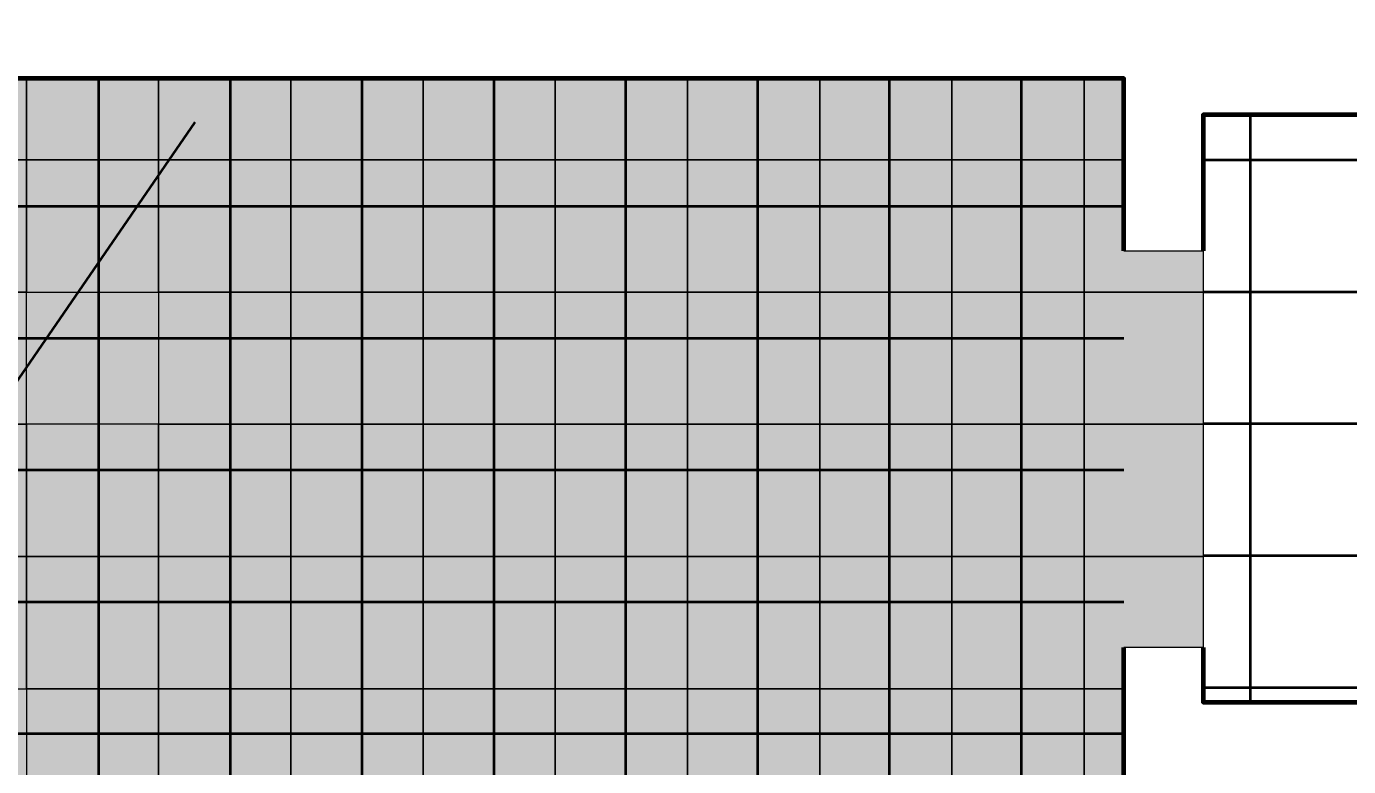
# Model space of a CAD drawing. Header units: millimetres. Extents: x -510890 to 418982, y -118257 to 141350.
# Drawn here: x 63173 to 68173, y -64979 to -62181 of the extents above; entities that cross this region are included whole.
import ezdxf
from ezdxf import colors
from ezdxf.entities.mleader import LeaderData, LeaderLine
from ezdxf.math import Vec2, Vec3

# ---------------------------------------------------------------- set-up
doc = ezdxf.new("R2010")
doc.units = ezdxf.units.MM
doc.layers.add('АР_Площадь контур', color=220, linetype='Continuous', lineweight=35, plot=False)
doc.styles.add('Архитект', font='isocpeur.ttf', dxfattribs={"width": 0.8, "oblique": 8})

msp = doc.modelspace()

# ---------------------------------------------------------------- hatches: boundary and pattern name
at = {"layer": 'АР_Площадь контур', "true_color": 0x000000, "transparency": 33554687}
h = msp.add_hatch(dxfattribs=at)
h.set_pattern_fill('ANSI37', color=18, scale=157, angle=45, style=0)
h.set_pattern_definition([(90, (2999.9, -126491.3), (-498.475, 0), []), (180, (2999.9, -126491.3), (-6e-14, -498.475), [])])
h.paths.add_polyline_path([(78037.4, -64835.6), (74097.4, -64835.6), (74097.4, -64235.6), (73897.4, -64235.6), (73897.4, -64735.6), (67622.4, -64735.6), (67622.4, -62515.6), (73897.4, -62515.6), (73897.4, -62735.6), (74097.4, -62735.6), (74097.4, -51445.6), (77937.4, -51445.6), (77937.4, -52583.1), (78237.4, -52583.1), (78237.4, -52246.8), (81992.4, -52246.8), (81992.4, -52808.2), (82192.4, -52808.2), (82192.4, -54508.2), (81992.4, -54508.2), (81992.4, -55295.6), (78237.4, -55295.6), (78237.4, -54583.1), (78037.3, -54583.1)])
h = msp.add_hatch(dxfattribs=at)
h.set_pattern_fill('ANSI37', color=18, scale=157, angle=45, style=0)
h.set_pattern_definition([(90, (-3350.1, -135638.56), (-498.475, 0), []), (180, (-3350.1, -135638.56), (-6e-14, -498.475), [])])
h.paths.add_polyline_path([(71162.4, -71185.6), (61172.4, -71185.6), (61172.6, -62377.9), (67322.4, -62377.9), (67322.4, -65035.6), (67649, -65035.6), (67773.9, -65035.6), (71162.4, -65054.1)])
at = {"layer": 'АР_Площадь контур', "lineweight": 5, "ltscale": 300, "transparency": 33554687}
h = msp.add_hatch(color=252, dxfattribs=at)
h.dxf.hatch_style = 1
h.paths.add_polyline_path([(63172.6, -62377.9), (62672.6, -62377.9), (62672.6, -62685.6), (63172.6, -62685.6)])
at = {"layer": 'АР_Площадь контур', "lineweight": 5, "ltscale": 300, "true_color": 0x828487, "transparency": 33554687}
h = msp.add_hatch(color=252, dxfattribs=at)
h.dxf.hatch_style = 1
h.paths.add_polyline_path([(63672.6, -62377.9), (63172.6, -62377.9), (63172.6, -62685.6), (63672.6, -62685.6)])
h = msp.add_hatch(color=252, dxfattribs=at)
h.dxf.hatch_style = 1
h.paths.add_polyline_path([(64172.6, -62377.9), (63672.6, -62377.9), (63672.6, -62685.6), (64172.6, -62685.6)])
h = msp.add_hatch(color=252, dxfattribs=at)
h.dxf.hatch_style = 1
h.paths.add_polyline_path([(64672.6, -62377.9), (64172.6, -62377.9), (64172.6, -62685.6), (64672.6, -62685.6)])
at = {"layer": 'АР_Площадь контур', "lineweight": 5, "ltscale": 300, "true_color": 0xb8b9bc, "transparency": 33554687}
h = msp.add_hatch(color=9, dxfattribs=at)
h.dxf.hatch_style = 1
h.paths.add_polyline_path([(65172.6, -62377.9), (64672.6, -62377.9), (64672.6, -62685.6), (65172.6, -62685.6)])
at = {"layer": 'АР_Площадь контур', "lineweight": 5, "ltscale": 300, "transparency": 33554687}
h = msp.add_hatch(color=252, dxfattribs=at)
h.dxf.hatch_style = 1
h.paths.add_polyline_path([(65672.6, -62377.9), (65172.6, -62377.9), (65172.6, -62685.6), (65672.6, -62685.6)])
h = msp.add_hatch(color=252, dxfattribs=at)
h.dxf.hatch_style = 1
h.paths.add_polyline_path([(66172.6, -62377.9), (65672.6, -62377.9), (65672.6, -62685.6), (66172.6, -62685.6)])
h = msp.add_hatch(color=252, dxfattribs=at)
h.dxf.hatch_style = 1
h.paths.add_polyline_path([(66672.6, -62377.9), (66172.6, -62377.9), (66172.6, -62685.6), (66672.6, -62685.6)])
at = {"layer": 'АР_Площадь контур', "lineweight": 5, "ltscale": 300, "true_color": 0x828487, "transparency": 33554687}
h = msp.add_hatch(color=252, dxfattribs=at)
h.dxf.hatch_style = 1
h.paths.add_polyline_path([(67172.5, -62377.9), (66672.5, -62377.9), (66672.5, -62685.6), (67172.5, -62685.6)])
at = {"layer": 'АР_Площадь контур', "lineweight": 5, "ltscale": 300, "true_color": 0xb8b9bc, "transparency": 33554687}
h = msp.add_hatch(color=9, dxfattribs=at)
h.dxf.hatch_style = 1
h.paths.add_polyline_path([(67322.4, -62685.6), (67322.4, -62377.9), (67172.6, -62377.9), (67172.6, -62685.6)])
at = {"layer": 'АР_Площадь контур', "lineweight": 5, "ltscale": 300, "true_color": 0x828487, "transparency": 33554687}
h = msp.add_hatch(color=252, dxfattribs=at)
h.dxf.hatch_style = 1
h.paths.add_polyline_path([(61672.6, -63185.6), (61172.6, -63185.6)])
h.paths.add_polyline_path([(62172.6, -62685.6), (61672.6, -62685.6), (61672.6, -63685.6), (62172.6, -63685.6)])
h.paths.add_polyline_path([(62172.6, -63685.6), (61672.6, -63685.6), (61672.6, -64185.6), (62172.6, -64185.6)])
h.paths.add_polyline_path([(63172.6, -63685.6), (62172.6, -63685.6), (62172.6, -64185.6), (63172.6, -64185.6)])
h.paths.add_polyline_path([(61672.6, -62685.6), (61172.6, -62685.6), (61172.6, -63185.6), (61672.6, -63185.6)])
h.paths.add_polyline_path([(62672.6, -64185.6), (62672.6, -64685.6)], flags=17)
h.paths.add_polyline_path([(63172.6, -64238.1), (63172.6, -64185.6), (62836.5, -64185.6), (62672.6, -64185.6), (62672.6, -64685.6), (63172.6, -64685.6)])
h.paths.add_polyline_path([(63172.6, -64685.6), (62672.6, -64685.6), (62672.6, -65185.6), (63172.6, -65185.6)])
h.paths.add_polyline_path([(64172.6, -64685.6), (63172.6, -64685.6), (63172.6, -65185.6), (64172.6, -65185.6)])
at = {"layer": 'АР_Площадь контур', "lineweight": 5, "ltscale": 300, "transparency": 33554687}
h = msp.add_hatch(color=252, dxfattribs=at)
h.dxf.hatch_style = 1
h.paths.add_polyline_path([(63172.6, -62685.6), (62672.6, -62685.6), (62672.6, -63185.6), (63172.6, -63185.6)])
h = msp.add_hatch(color=252, dxfattribs=at)
h.dxf.hatch_style = 1
h.paths.add_polyline_path([(63672.6, -62685.6), (63172.6, -62685.6), (63172.6, -63185.6), (63672.6, -63185.6)])
h = msp.add_hatch(color=252, dxfattribs=at)
h.dxf.hatch_style = 1
h.paths.add_polyline_path([(64172.6, -62685.6), (63672.6, -62685.6), (63672.6, -63685.6), (64172.6, -63685.6)])
at = {"layer": 'АР_Площадь контур', "lineweight": 5, "ltscale": 300, "true_color": 0x828487, "transparency": 33554687}
h = msp.add_hatch(color=252, dxfattribs=at)
h.dxf.hatch_style = 1
h.paths.add_polyline_path([(64672.6, -62685.6), (64172.6, -62685.6), (64172.6, -63185.6), (64672.6, -63185.6)])
at = {"layer": 'АР_Площадь контур', "lineweight": 5, "ltscale": 300, "true_color": 0xb8b9bc, "transparency": 33554687}
h = msp.add_hatch(color=9, dxfattribs=at)
h.dxf.hatch_style = 1
h.paths.add_polyline_path([(65172.6, -62685.6), (64672.6, -62685.6), (64672.6, -63185.6), (65172.6, -63185.6)])
h = msp.add_hatch(color=9, dxfattribs=at)
h.dxf.hatch_style = 1
h.paths.add_polyline_path([(65672.6, -62685.6), (65172.6, -62685.6), (65172.6, -63185.6), (65672.6, -63185.6)])
h = msp.add_hatch(color=9, dxfattribs=at)
h.dxf.hatch_style = 1
h.paths.add_polyline_path([(66172.6, -62685.6), (65672.6, -62685.6), (65672.6, -63685.6), (66172.6, -63685.6)])
at = {"layer": 'АР_Площадь контур', "lineweight": 5, "ltscale": 300, "transparency": 33554687}
h = msp.add_hatch(color=252, dxfattribs=at)
h.dxf.hatch_style = 1
h.paths.add_polyline_path([(66672.6, -62685.6), (66172.6, -62685.6), (66172.6, -63185.6), (66672.6, -63185.6)])
at = {"layer": 'АР_Площадь контур', "lineweight": 5, "ltscale": 300, "true_color": 0x828487, "transparency": 33554687}
h = msp.add_hatch(color=252, dxfattribs=at)
h.dxf.hatch_style = 1
h.paths.add_polyline_path([(67172.5, -62685.6), (66672.5, -62685.6), (66672.5, -63185.6), (67172.5, -63185.6)])
h = msp.add_hatch(color=252, dxfattribs=at)
h.dxf.hatch_style = 1
h.paths.add_polyline_path([(67622.4, -63185.6), (67622.4, -63029.6), (67322.4, -63029.6), (67322.4, -62685.6), (67172.6, -62685.6), (67172.6, -63185.6)])
at = {"layer": 'АР_Площадь контур', "lineweight": 5, "ltscale": 300, "true_color": 0xb8b9bc, "transparency": 33554687}
h = msp.add_hatch(color=9, dxfattribs=at)
h.dxf.hatch_style = 1
h.paths.add_polyline_path([(63172.6, -63185.6), (62672.6, -63185.6), (62672.6, -63685.6), (63172.6, -63685.6)])
h = msp.add_hatch(color=9, dxfattribs=at)
h.dxf.hatch_style = 1
h.paths.add_polyline_path([(63672.6, -63185.6), (63172.6, -63185.6), (63172.6, -63685.6), (63672.6, -63685.6)])
at = {"layer": 'АР_Площадь контур', "lineweight": 5, "ltscale": 300, "true_color": 0x828487, "transparency": 33554687}
h = msp.add_hatch(color=252, dxfattribs=at)
h.dxf.hatch_style = 1
h.paths.add_polyline_path([(64672.6, -63185.6), (64172.6, -63185.6), (64172.6, -63685.6), (64672.6, -63685.6)])
h = msp.add_hatch(color=252, dxfattribs=at)
h.dxf.hatch_style = 1
h.paths.add_polyline_path([(65172.6, -63185.6), (64672.6, -63185.6), (64672.6, -63685.6), (65172.6, -63685.6)])
h = msp.add_hatch(color=252, dxfattribs=at)
h.dxf.hatch_style = 1
h.paths.add_polyline_path([(65672.6, -63185.6), (65172.6, -63185.6), (65172.6, -63685.6), (65672.6, -63685.6)])
at = {"layer": 'АР_Площадь контур', "lineweight": 5, "ltscale": 300, "transparency": 33554687}
h = msp.add_hatch(color=252, dxfattribs=at)
h.dxf.hatch_style = 1
h.paths.add_polyline_path([(66672.6, -63185.6), (66172.6, -63185.6), (66172.6, -63685.6), (66672.6, -63685.6)])
h = msp.add_hatch(color=252, dxfattribs=at)
h.dxf.hatch_style = 1
h.paths.add_polyline_path([(67172.6, -63185.6), (66672.6, -63185.6), (66672.6, -63685.6), (67172.6, -63685.6)])
h = msp.add_hatch(color=252, dxfattribs=at)
h.dxf.hatch_style = 1
h.paths.add_polyline_path([(67622.4, -64185.6), (67622.4, -63185.6), (67172.6, -63185.6), (67172.6, -64185.6)])
at = {"layer": 'АР_Площадь контур', "lineweight": 5, "ltscale": 300, "true_color": 0xb8b9bc, "transparency": 33554687}
h = msp.add_hatch(color=9, dxfattribs=at)
h.dxf.hatch_style = 1
h.paths.add_polyline_path([(67172.6, -67685.6), (66672.6, -67685.6)], flags=17)
h.paths.add_polyline_path([(67172.6, -67185.6), (66672.6, -67185.6), (66672.6, -67685.6), (67172.6, -67685.6)])
h.paths.add_polyline_path([(66672.6, -67185.6), (66172.6, -67185.6), (66172.6, -67685.6), (66672.6, -67685.6)])
h.paths.add_polyline_path([(66672.6, -66185.6), (66172.6, -66185.6), (66172.6, -67185.6), (66672.6, -67185.6)])
h.paths.add_polyline_path([(66172.6, -66685.6), (65672.6, -66685.6)], flags=17)
h.paths.add_polyline_path([(66172.6, -66185.6), (65672.6, -66185.6), (65672.6, -66685.6), (66172.6, -66685.6)])
h.paths.add_polyline_path([(65672.6, -66185.6), (65172.6, -66185.6), (65172.6, -66685.6), (65672.6, -66685.6)])
h.paths.add_polyline_path([(65672.6, -65185.6), (65172.6, -65185.6), (65172.6, -66185.6), (65672.6, -66185.6)])
h.paths.add_polyline_path([(65172.6, -65685.6), (64672.6, -65685.6)])
h.paths.add_polyline_path([(65172.6, -65185.6), (64672.6, -65185.6), (64672.6, -65685.6), (65172.6, -65685.6)])
h.paths.add_polyline_path([(64672.6, -65185.6), (64172.6, -65185.6), (64172.6, -65685.6), (64672.6, -65685.6)])
h.paths.add_polyline_path([(64172.6, -64685.6), (63672.6, -64685.6)])
h.paths.add_polyline_path([(63172.6, -63685.6), (62672.6, -63685.6)], flags=17)
h = msp.add_hatch(color=9, dxfattribs=at)
h.dxf.hatch_style = 1
h.paths.add_polyline_path([(63672.6, -63685.6), (63172.6, -63685.6), (63172.6, -64185.6), (63672.6, -64185.6)])
at = {"layer": 'АР_Площадь контур', "lineweight": 5, "ltscale": 300, "transparency": 33554687}
h = msp.add_hatch(color=252, dxfattribs=at)
h.dxf.hatch_style = 1
h.paths.add_polyline_path([(64172.6, -63685.6), (63672.6, -63685.6), (63672.6, -64185.6), (64172.6, -64185.6)])
h = msp.add_hatch(color=252, dxfattribs=at)
h.dxf.hatch_style = 1
h.paths.add_polyline_path([(64672.6, -63685.6), (64172.6, -63685.6), (64172.6, -64185.6), (64672.6, -64185.6)])
h = msp.add_hatch(color=252, dxfattribs=at)
h.dxf.hatch_style = 1
h.paths.add_polyline_path([(65172.6, -63685.6), (64672.6, -63685.6), (64672.6, -64685.6), (65172.6, -64685.6)])
at = {"layer": 'АР_Площадь контур', "lineweight": 5, "ltscale": 300, "true_color": 0x828487, "transparency": 33554687}
h = msp.add_hatch(color=252, dxfattribs=at)
h.dxf.hatch_style = 1
h.paths.add_polyline_path([(65672.6, -63685.6), (65172.6, -63685.6), (65172.6, -64185.6), (65672.6, -64185.6)])
at = {"layer": 'АР_Площадь контур', "lineweight": 5, "ltscale": 300, "true_color": 0xb8b9bc, "transparency": 33554687}
h = msp.add_hatch(color=9, dxfattribs=at)
h.dxf.hatch_style = 1
h.paths.add_polyline_path([(66172.6, -63685.6), (65672.6, -63685.6), (65672.6, -64185.6), (66172.6, -64185.6)])
h = msp.add_hatch(color=9, dxfattribs=at)
h.dxf.hatch_style = 1
h.paths.add_polyline_path([(66672.6, -63685.6), (66172.6, -63685.6), (66172.6, -64185.6), (66672.6, -64185.6)])
h = msp.add_hatch(color=9, dxfattribs=at)
h.dxf.hatch_style = 1
h.paths.add_polyline_path([(67172.6, -63685.6), (66672.6, -63685.6), (66672.6, -64685.6), (67172.6, -64685.6)])
h = msp.add_hatch(color=9, dxfattribs=at)
h.dxf.hatch_style = 1
h.paths.add_polyline_path([(63672.6, -64185.6), (63172.6, -64185.6), (63172.6, -64685.6), (63672.6, -64685.6)])
h = msp.add_hatch(color=9, dxfattribs=at)
h.dxf.hatch_style = 1
h.paths.add_polyline_path([(64172.6, -64185.6), (63672.6, -64185.6), (63672.6, -64685.6), (64172.6, -64685.6)])
h = msp.add_hatch(color=9, dxfattribs=at)
h.dxf.hatch_style = 1
h.paths.add_polyline_path([(64672.6, -64185.6), (64172.6, -64185.6), (64172.6, -64685.6), (64672.6, -64685.6)])
at = {"layer": 'АР_Площадь контур', "lineweight": 5, "ltscale": 300, "true_color": 0x828487, "transparency": 33554687}
h = msp.add_hatch(color=252, dxfattribs=at)
h.dxf.hatch_style = 1
h.paths.add_polyline_path([(65672.6, -64185.6), (65172.6, -64185.6), (65172.6, -64685.6), (65672.6, -64685.6)])
h = msp.add_hatch(color=252, dxfattribs=at)
h.dxf.hatch_style = 1
h.paths.add_polyline_path([(66172.6, -64185.6), (65672.6, -64185.6), (65672.6, -64685.6), (66172.6, -64685.6)])
h = msp.add_hatch(color=252, dxfattribs=at)
h.dxf.hatch_style = 1
h.paths.add_polyline_path([(66672.6, -64185.6), (66172.6, -64185.6), (66172.6, -64685.6), (66672.6, -64685.6)])
at = {"layer": 'АР_Площадь контур', "lineweight": 5, "ltscale": 300, "transparency": 33554687}
h = msp.add_hatch(color=252, dxfattribs=at)
h.dxf.hatch_style = 1
h.paths.add_polyline_path([(67622.4, -64529.6), (67622.4, -64185.6), (67172.6, -64185.6), (67172.6, -64685.6), (67322.4, -64685.6), (67322.4, -64529.6)])
at = {"layer": 'АР_Площадь контур', "lineweight": 5, "ltscale": 300, "true_color": 0xb8b9bc, "transparency": 33554687}
h = msp.add_hatch(color=9, dxfattribs=at)
h.dxf.hatch_style = 1
h.paths.add_polyline_path([(64672.6, -64685.6), (64172.6, -64685.6), (64172.6, -65185.6), (64672.6, -65185.6)])
at = {"layer": 'АР_Площадь контур', "lineweight": 5, "ltscale": 300, "transparency": 33554687}
h = msp.add_hatch(color=252, dxfattribs=at)
h.dxf.hatch_style = 1
h.paths.add_polyline_path([(65172.6, -64685.6), (64672.6, -64685.6), (64672.6, -65185.6), (65172.6, -65185.6)])
h = msp.add_hatch(color=252, dxfattribs=at)
h.dxf.hatch_style = 1
h.paths.add_polyline_path([(66172.6, -64685.6), (65172.6, -64685.6), (65172.6, -65185.6), (66172.6, -65185.6)])
at = {"layer": 'АР_Площадь контур', "lineweight": 5, "ltscale": 300, "true_color": 0x828487, "transparency": 33554687}
h = msp.add_hatch(color=252, dxfattribs=at)
h.dxf.hatch_style = 1
h.paths.add_polyline_path([(66672.6, -64685.6), (66172.6, -64685.6), (66172.6, -65185.6), (66672.6, -65185.6)])
at = {"layer": 'АР_Площадь контур', "lineweight": 5, "ltscale": 300, "true_color": 0xb8b9bc, "transparency": 33554687}
h = msp.add_hatch(color=9, dxfattribs=at)
h.dxf.hatch_style = 1
h.paths.add_polyline_path([(67172.6, -64685.6), (66672.6, -64685.6), (66672.6, -65185.6), (67172.6, -65185.6)])
at = {"layer": 'АР_Площадь контур', "lineweight": 5, "ltscale": 300, "true_color": 0xc7c8ca, "transparency": 33554687}
h = msp.add_hatch(color=9, dxfattribs=at)
h.dxf.hatch_style = 1
h.paths.add_polyline_path([(68172.6, -65035.6), (67322.4, -65035.6), (67322.4, -64685.6), (67172.6, -64685.6), (67172.6, -64836.9), (67172.4, -65185.5), (67572.3, -65185.6), (68172.6, -65185.6)])

# ---------------------------------------------------------------- linework, layer by layer
at = {"layer": 'АР_Площадь контур', "lineweight": 60}
for points in [[(74097.4, -55906.9), (74097.4, -62735.6), (73897.4, -62735.6), (73897.4, -62515.6), (67622.4, -62515.6), (67622.4, -63029.6)], [(67322.4, -63029.6), (67322.4, -62377.9), (61172.4, -62377.9), (61172.4, -71185.6), (71162.4, -71185.6), (71162.4, -66285.6)], [(71162.4, -65153.6), (71162.4, -65035.6), (67322.4, -65035.6), (67322.4, -64529.6)], [(67622.4, -64529.6), (67622.4, -64735.6), (71852.4, -64735.6)]]:
    msp.add_lwpolyline(points, dxfattribs=at)
at = {"layer": 'АР_Площадь контур', "lineweight": 5, "ltscale": 300}
msp.add_lwpolyline([(71162.4, -71185.6), (61172.4, -71185.6), (61172.4, -62377.9), (61172.4, -62377.9), (61172.4, -62377.9), (67322.4, -62377.9), (67322.4, -63029.6), (67622.4, -63029.6), (67622.4, -64529.6), (67322.4, -64529.6), (67322.4, -65035.6), (68562.4, -65035.6), (71162.4, -65035.6), (71162.4, -65155.6), (71282.4, -65155.6), (71282.4, -66285.6), (71162.4, -66285.6)], close=True, dxfattribs=at)
for points in [[(62672.6, -62377.9), (62672.6, -62685.6), (63172.6, -62685.6)], [(63172.6, -62685.6), (63172.6, -62377.9)], [(63172.6, -62377.9), (63172.6, -62685.6), (63672.6, -62685.6)], [(63672.6, -62685.6), (63672.6, -62377.9)], [(63672.6, -62377.9), (63672.6, -62685.6), (64172.6, -62685.6)], [(64172.6, -62685.6), (64172.6, -62377.9)], [(64172.6, -62377.9), (64172.6, -62685.6), (64672.6, -62685.6)], [(64672.6, -62685.6), (64672.6, -62377.9)], [(64672.6, -62377.9), (64672.6, -62685.6), (65172.6, -62685.6)], [(65172.6, -62685.6), (65172.6, -62377.9)], [(65172.6, -62377.9), (65172.6, -62685.6), (65672.6, -62685.6)], [(65672.6, -62685.6), (65672.6, -62377.9)], [(65672.6, -62377.9), (65672.6, -62685.6), (66172.6, -62685.6)], [(66172.6, -62685.6), (66172.6, -62377.9)], [(66172.6, -62377.9), (66172.6, -62685.6), (66672.6, -62685.6)], [(66672.6, -62685.6), (66672.6, -62377.9)], [(66672.6, -62377.9), (66672.6, -62685.6), (67172.6, -62685.6)], [(67172.6, -62685.6), (67172.6, -62377.9)], [(67172.6, -62377.9), (67172.6, -62685.6), (67322.4, -62685.6)], [(63172.6, -63185.6), (63172.6, -62685.6), (62672.6, -62685.6), (62672.6, -63185.6), (63172.6, -63185.6)], [(63672.6, -63185.6), (63672.6, -62685.6), (63172.6, -62685.6), (63172.6, -63185.6), (63672.6, -63185.6)], [(64172.6, -63185.6), (64172.6, -62685.6), (63672.6, -62685.6), (63672.6, -63185.6), (64172.6, -63185.6)], [(64672.6, -63185.6), (64672.6, -62685.6), (64172.6, -62685.6), (64172.6, -63185.6), (64672.6, -63185.6)], [(65172.6, -63185.6), (65172.6, -62685.6), (64672.6, -62685.6), (64672.6, -63185.6), (65172.6, -63185.6)], [(65672.6, -63185.6), (65672.6, -62685.6), (65172.6, -62685.6), (65172.6, -63185.6), (65672.6, -63185.6)], [(66172.6, -63185.6), (66172.6, -62685.6), (65672.6, -62685.6), (65672.6, -63185.6), (66172.6, -63185.6)], [(66672.6, -63185.6), (66672.6, -62685.6), (66172.6, -62685.6), (66172.6, -63185.6), (66672.6, -63185.6)], [(67172.6, -63185.6), (67172.6, -62685.6), (66672.6, -62685.6), (66672.6, -63185.6), (67172.6, -63185.6)], [(67322.4, -62685.6), (67172.6, -62685.6), (67172.6, -63185.6), (67622.4, -63185.6)], [(63172.6, -63685.6), (63172.6, -63185.6), (62672.6, -63185.6), (62672.6, -63685.6), (63172.6, -63685.6)], [(64172.6, -63685.6), (64172.6, -63185.6), (63672.6, -63185.6), (63672.6, -63685.6), (64172.6, -63685.6)], [(64672.6, -63685.6), (64672.6, -63185.6), (64172.6, -63185.6), (64172.6, -63685.6), (64672.6, -63685.6)], [(65172.6, -63685.6), (65172.6, -63185.6), (64672.6, -63185.6), (64672.6, -63685.6), (65172.6, -63685.6)], [(65672.6, -63685.6), (65672.6, -63185.6), (65172.6, -63185.6), (65172.6, -63685.6), (65672.6, -63685.6)], [(66172.6, -63685.6), (66172.6, -63185.6), (65672.6, -63185.6), (65672.6, -63685.6), (66172.6, -63685.6)], [(66672.6, -63685.6), (66672.6, -63185.6), (66172.6, -63185.6), (66172.6, -63685.6), (66672.6, -63685.6)], [(67172.6, -63685.6), (67172.6, -63185.6), (66672.6, -63185.6), (66672.6, -63685.6), (67172.6, -63685.6)], [(67622.4, -63185.6), (67172.6, -63185.6), (67172.6, -63685.6), (67622.4, -63685.6)], [(63172.6, -64185.6), (63172.6, -63685.6), (62672.6, -63685.6), (62672.6, -64185.6), (63172.6, -64185.6)], [(63672.6, -64185.6), (63672.6, -63685.6), (63172.6, -63685.6), (63172.6, -64185.6), (63672.6, -64185.6)], [(64172.6, -64185.6), (64172.6, -63685.6), (63672.6, -63685.6), (63672.6, -64185.6), (64172.6, -64185.6)], [(64672.6, -64185.6), (64672.6, -63685.6), (64172.6, -63685.6), (64172.6, -64185.6), (64672.6, -64185.6)], [(65172.6, -64185.6), (65172.6, -63685.6), (64672.6, -63685.6), (64672.6, -64185.6), (65172.6, -64185.6)], [(65672.6, -64185.6), (65672.6, -63685.6), (65172.6, -63685.6), (65172.6, -64185.6), (65672.6, -64185.6)], [(66172.6, -64185.6), (66172.6, -63685.6), (65672.6, -63685.6), (65672.6, -64185.6), (66172.6, -64185.6)], [(66672.6, -64185.6), (66672.6, -63685.6), (66172.6, -63685.6), (66172.6, -64185.6), (66672.6, -64185.6)], [(67172.6, -64185.6), (67172.6, -63685.6), (66672.6, -63685.6), (66672.6, -64185.6), (67172.6, -64185.6)], [(67622.4, -63685.6), (67172.6, -63685.6), (67172.6, -64185.6), (67622.4, -64185.6)], [(63172.6, -64685.6), (63172.6, -64185.6), (62672.6, -64185.6), (62672.6, -64685.6), (63172.6, -64685.6)], [(63672.6, -64685.6), (63672.6, -64185.6), (63172.6, -64185.6), (63172.6, -64685.6), (63672.6, -64685.6)], [(64172.6, -64685.6), (64172.6, -64185.6), (63672.6, -64185.6), (63672.6, -64685.6), (64172.6, -64685.6)], [(64672.6, -64685.6), (64672.6, -64185.6), (64172.6, -64185.6), (64172.6, -64685.6), (64672.6, -64685.6)], [(65172.6, -64685.6), (65172.6, -64185.6), (64672.6, -64185.6), (64672.6, -64685.6), (65172.6, -64685.6)], [(65672.6, -64685.6), (65672.6, -64185.6), (65172.6, -64185.6), (65172.6, -64685.6), (65672.6, -64685.6)], [(66172.6, -64685.6), (66172.6, -64185.6), (65672.6, -64185.6), (65672.6, -64685.6), (66172.6, -64685.6)], [(66672.6, -64685.6), (66672.6, -64185.6), (66172.6, -64185.6), (66172.6, -64685.6), (66672.6, -64685.6)], [(67172.6, -64685.6), (67172.6, -64185.6), (66672.6, -64185.6), (66672.6, -64685.6), (67172.6, -64685.6)], [(67622.4, -64185.6), (67172.6, -64185.6), (67172.6, -64685.6), (67322.4, -64685.6)], [(63672.6, -65185.6), (63672.6, -64685.6), (63172.6, -64685.6), (63172.6, -65185.6), (63672.6, -65185.6)], [(64172.6, -65185.6), (64172.6, -64685.6), (63672.6, -64685.6), (63672.6, -65185.6), (64172.6, -65185.6)], [(64672.6, -65185.6), (64672.6, -64685.6), (64172.6, -64685.6), (64172.6, -65185.6), (64672.6, -65185.6)], [(65172.6, -65185.6), (65172.6, -64685.6), (64672.6, -64685.6), (64672.6, -65185.6), (65172.6, -65185.6)], [(65672.6, -65185.6), (65672.6, -64685.6), (65172.6, -64685.6), (65172.6, -65185.6), (65672.6, -65185.6)], [(66172.6, -65185.6), (66172.6, -64685.6), (65672.6, -64685.6), (65672.6, -65185.6), (66172.6, -65185.6)], [(66672.6, -65185.6), (66672.6, -64685.6), (66172.6, -64685.6), (66172.6, -65185.6), (66672.6, -65185.6)], [(67172.6, -65185.6), (67172.6, -64685.6), (66672.6, -64685.6), (66672.6, -65185.6), (67172.6, -65185.6)], [(67322.4, -64685.6), (67172.6, -64685.6), (67172.6, -65185.6)]]:
    msp.add_lwpolyline(points, dxfattribs=at)

# ---------------------------------------------------------------- leaders
at = {"layer": 'АР_Площадь контур'}
ml = msp.add_multileader_mtext('Standard', dxfattribs=at)
ml.set_content('Пл-5', color=256, style='Архитект')
ml.set_leader_properties(color=256, linetype='ByLayer', lineweight=-1)
ml.build(insert=Vec2(0, 0))
ml.multileader.update_dxf_attribs({"text_left_attachment_type": 6, "text_right_attachment_type": 6, "dogleg_length": 25, "arrow_head_size": 200})
ctx = ml.context
ctx.base_point, ctx.char_height, ctx.arrow_head_size, ctx.landing_gap_size, ctx.plane_origin = Vec3(62251.8, -63593.9), 250, 200, 100, Vec3(48751.2, -64226)
ctx.left_attachment, ctx.right_attachment = 6, 6
notes = []
notes.append((ctx, [(0, (1, 1, 0), (63087.1, -63593.9), (-1, 0), 25, [(1, [(63922.6, -62377.9)], 0, [])])]))
ctx.mtext.insert, ctx.mtext.width, ctx.mtext.defined_height, ctx.mtext.line_spacing_style, ctx.mtext.flow_direction = Vec3(62351.8, -63293.9), 3549.472, 1007.6, 2, 5
for ctx, leaders in notes:
    for number, flags, end, landing, length, lines in leaders:
        leader = LeaderData()
        leader.index, (leader.has_last_leader_line, leader.has_dogleg_vector, leader.attachment_direction) = number, flags
        leader.last_leader_point, leader.dogleg_vector, leader.dogleg_length = Vec3(end), Vec3(landing), length
        for number, points, colour, breaks in lines:
            line = LeaderLine()
            line.index, line.vertices, line.color, line.breaks = number, Vec3.list(points), colors.encode_raw_color(colour), breaks
            leader.lines.append(line)
        ctx.leaders.append(leader)

doc.saveas('drawing.dxf')
